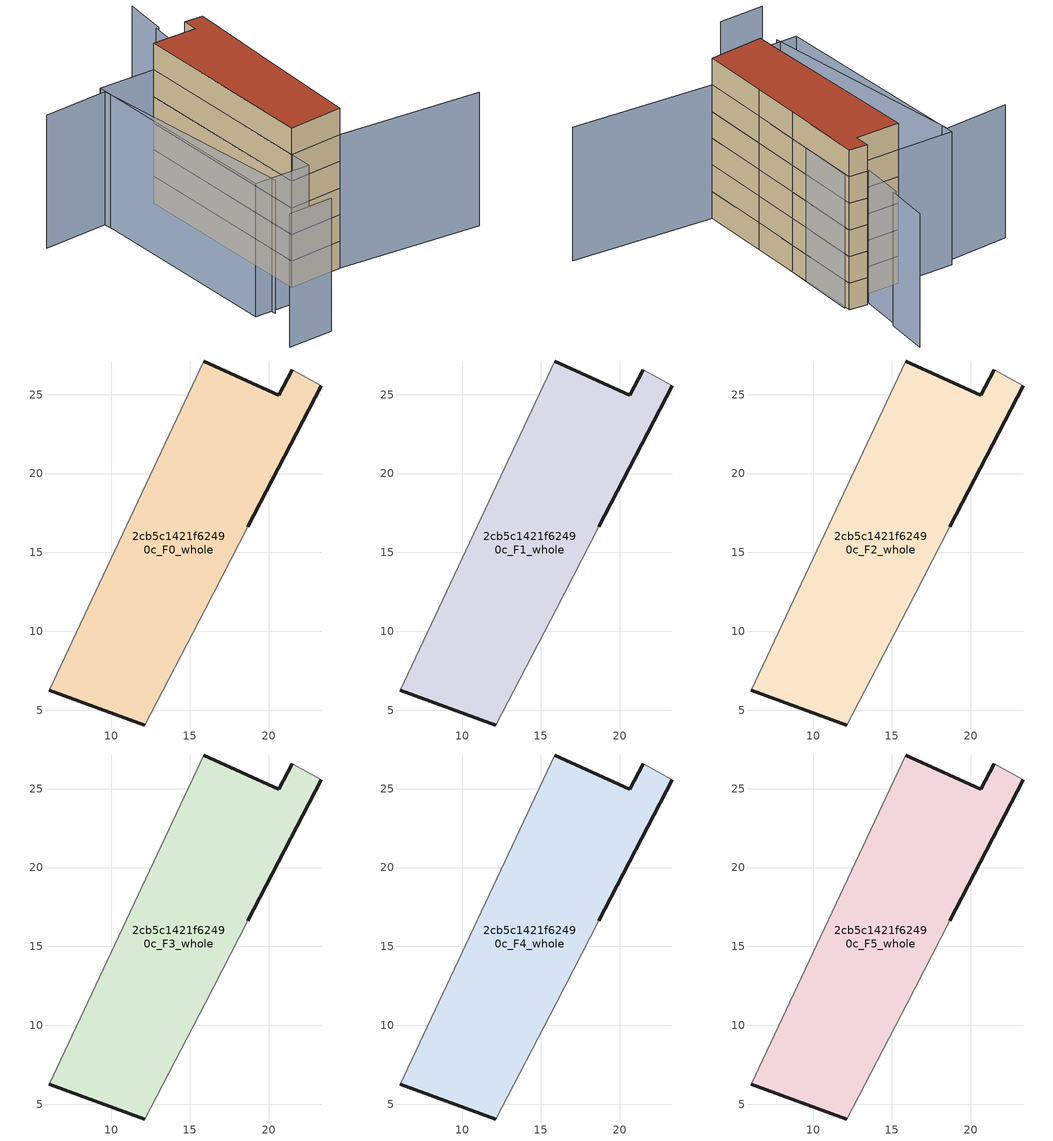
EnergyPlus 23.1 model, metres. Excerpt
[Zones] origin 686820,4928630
2cb5c1421f62490c_F0_whole
 floor ground (EU_floor_Construction): 23.34,25.56 18.68,16.61 15.98,11.41 12.15,4.06 6.07,6.25 15.88,27.13 20.62,24.96 21.49,26.58 z0
 wall outside (EU_wall_Construction): 6.07,6.25 12.15,4.06 / 18.68,16.61 23.34,25.56 / 21.49,26.58 20.62,24.96 15.88,27.13 z0:3
 wall adiabatic (EU_wall_Construction): 12.15,4.06 15.98,11.41 18.68,16.61 / 23.34,25.56 21.49,26.58 / 15.88,27.13 6.07,6.25 z0:3
2cb5c1421f62490c_F1_whole
 floor to 2cb5c1421f62490c_F0_whole (EU_floor_Construction): 23.34,25.56 18.68,16.61 15.98,11.41 12.15,4.06 6.07,6.25 15.88,27.13 20.62,24.96 21.49,26.58 z3
 wall outside (EU_wall_Construction): 6.07,6.25 12.15,4.06 / 18.68,16.61 23.34,25.56 / 21.49,26.58 20.62,24.96 15.88,27.13 z3:6
 wall adiabatic (EU_wall_Construction): 12.15,4.06 15.98,11.41 18.68,16.61 / 23.34,25.56 21.49,26.58 / 15.88,27.13 6.07,6.25 z3:6
2cb5c1421f62490c_F2_whole
 floor to 2cb5c1421f62490c_F1_whole (EU_floor_Construction): 23.34,25.56 18.68,16.61 15.98,11.41 12.15,4.06 6.07,6.25 15.88,27.13 20.62,24.96 21.49,26.58 z6
 wall outside (EU_wall_Construction): 6.07,6.25 12.15,4.06 / 18.68,16.61 23.34,25.56 / 21.49,26.58 20.62,24.96 15.88,27.13 z6:9
 wall adiabatic (EU_wall_Construction): 12.15,4.06 15.98,11.41 18.68,16.61 / 23.34,25.56 21.49,26.58 / 15.88,27.13 6.07,6.25 z6:9
2cb5c1421f62490c_F3_whole
 floor to 2cb5c1421f62490c_F2_whole (EU_floor_Construction): 23.34,25.56 18.68,16.61 15.98,11.41 12.15,4.06 6.07,6.25 15.88,27.13 20.62,24.96 21.49,26.58 z9
 wall outside (EU_wall_Construction): 6.07,6.25 12.15,4.06 / 18.68,16.61 23.34,25.56 / 21.49,26.58 20.62,24.96 15.88,27.13 z9:12
 wall adiabatic (EU_wall_Construction): 12.15,4.06 15.98,11.41 18.68,16.61 / 23.34,25.56 21.49,26.58 / 15.88,27.13 6.07,6.25 z9:12
2cb5c1421f62490c_F4_whole
 floor to 2cb5c1421f62490c_F3_whole (EU_floor_Construction): 23.34,25.56 18.68,16.61 15.98,11.41 12.15,4.06 6.07,6.25 15.88,27.13 20.62,24.96 21.49,26.58 z12
 wall outside (EU_wall_Construction): 6.07,6.25 12.15,4.06 / 18.68,16.61 23.34,25.56 / 21.49,26.58 20.62,24.96 15.88,27.13 z12:15
 wall adiabatic (EU_wall_Construction): 12.15,4.06 15.98,11.41 18.68,16.61 / 23.34,25.56 21.49,26.58 / 15.88,27.13 6.07,6.25 z12:15
2cb5c1421f62490c_F5_whole
 floor to 2cb5c1421f62490c_F4_whole (EU_floor_Construction): 23.34,25.56 18.68,16.61 15.98,11.41 12.15,4.06 6.07,6.25 15.88,27.13 20.62,24.96 21.49,26.58 z15
 wall outside (EU_wall_Construction): 6.07,6.25 12.15,4.06 / 18.68,16.61 23.34,25.56 / 21.49,26.58 20.62,24.96 15.88,27.13 z15:18
 wall adiabatic (EU_wall_Construction): 12.15,4.06 15.98,11.41 18.68,16.61 / 23.34,25.56 21.49,26.58 / 15.88,27.13 6.07,6.25 z15:18
 roof outside (EU_roof_Construction): 15.98,11.41 18.68,16.61 23.34,25.56 21.49,26.58 20.62,24.96 15.88,27.13 6.07,6.25 12.15,4.06 z18
shading: 26.84,-3.9 11.94,4.18 / 11.94,4.18 23.19,24.94 / 2.18,31.94 9.44,29.23 / 9.44,29.23 0.45,5.14 / 21.13,26.59 23.99,31.16 / 24.3,31.02 27.17,35.54 / -5.39,0.43 -0.39,-1.63 / 15.88,27.13 4.86,3.69 / 4.86,3.69 -1.16,6.52 / -1.16,6.52 9.86,29.96 / 9.86,29.96 15.88,27.13 z0:15
[Building]
EU S2 Campaign: North Axis=0; Terrain=City; Solar Distribution=FullExterior
[Site:Location]
Bologna: Latitude=44.5; Longitude=11.25; Time Zone=1; Elevation=37
[SizingPeriod:WeatherFileDays]
AnnualSizingPeriod: Begin Month=1; Begin Day of Month=1; End Month=12; End Day of Month=31; Day of Week for Start Day=Monday; Use Weather File Daylight Saving Period=No; Use Weather File Rain and Snow Indicators=No
[MATERIAL]
EU_InternalMass_Material: Roughness=MediumRough; Thickness=0.1; Conductivity=1; Density=1800; Specific Heat=900; Thermal Absorptance=0.9; Solar Absorptance=0.7; Visible Absorptance=0.7
[MATERIAL:NOMASS] Roughness=MediumRough; Thermal Absorptance=0.9; Solar Absorptance=0.7; Visible Absorptance=0.7
Name | Thermal Resistance
EU_wall_NoMass | 0.905828
EU_roof_NoMass | 0.37593
EU_floor_NoMass | 0.67114
[CONSTRUCTION]
EU_wall_Construction: EU_wall_NoMass
EU_roof_Construction: EU_roof_NoMass
EU_floor_Construction: EU_floor_NoMass
EU_InternalMass_Construction: EU_InternalMass_Material
[ZONE] Type=1; Multiplier=1; Ceiling Height=autocalculate; Floor Area=autocalculate; Part of Total Floor Area=Yes
Name | Volume
2cb5c1421f62490c_F0_whole | 482.344
2cb5c1421f62490c_F1_whole; 2cb5c1421f62490c_F2_whole; 2cb5c1421f62490c_F3_whole; 2cb5c1421f62490c_F4_whole; 2cb5c1421f62490c_F5_whole | 482.342
[INTERNALMASS] Construction=EU_InternalMass_Construction; Surface Area=145.996
Name | Zone or ZoneList
2cb5c1421f62490c_F0_whole_EU_InternalMass | 2cb5c1421f62490c_F0_whole
2cb5c1421f62490c_F1_whole_EU_InternalMass | 2cb5c1421f62490c_F1_whole
2cb5c1421f62490c_F2_whole_EU_InternalMass | 2cb5c1421f62490c_F2_whole
2cb5c1421f62490c_F3_whole_EU_InternalMass | 2cb5c1421f62490c_F3_whole
2cb5c1421f62490c_F4_whole_EU_InternalMass | 2cb5c1421f62490c_F4_whole
2cb5c1421f62490c_F5_whole_EU_InternalMass | 2cb5c1421f62490c_F5_whole
[OTHEREQUIPMENT] Fuel Type=Electricity; Design Level Calculation Method=Watts/Area; Power per Zone Floor Area=1; Fraction Latent=0; Fraction Radiant=0; Fraction Lost=0; Carbon Dioxide Generation Rate=0; EndUse Subcategory=EU_Step8_InternalGains
Name | Zone or ZoneList or Space or SpaceList | Schedule
EU_Step8_InternalGain_2cb5c1421f62490c_F0_whole_f000 | 2cb5c1421f62490c_F0_whole | EU_Step8_GainSchedule_2cb5c1421f62490c_F0_whole_f000
EU_Step8_InternalGain_2cb5c1421f62490c_F1_whole_f000 | 2cb5c1421f62490c_F1_whole | EU_Step8_GainSchedule_2cb5c1421f62490c_F1_whole_f000
EU_Step8_InternalGain_2cb5c1421f62490c_F2_whole_f000 | 2cb5c1421f62490c_F2_whole | EU_Step8_GainSchedule_2cb5c1421f62490c_F2_whole_f000
EU_Step8_InternalGain_2cb5c1421f62490c_F3_whole_f000 | 2cb5c1421f62490c_F3_whole | EU_Step8_GainSchedule_2cb5c1421f62490c_F3_whole_f000
EU_Step8_InternalGain_2cb5c1421f62490c_F4_whole_f000 | 2cb5c1421f62490c_F4_whole | EU_Step8_GainSchedule_2cb5c1421f62490c_F4_whole_f000
EU_Step8_InternalGain_2cb5c1421f62490c_F5_whole_f000 | 2cb5c1421f62490c_F5_whole | EU_Step8_GainSchedule_2cb5c1421f62490c_F5_whole_f000
[ZONEVENTILATION:DESIGNFLOWRATE] Schedule=EU_AlwaysOn; Design Flow Rate Calculation Method=AirChanges/Hour; Air Changes per Hour=0.73129; Ventilation Type=Natural; Fan Pressure Rise=0; Fan Total Efficiency=1; Constant Term Coefficient=1; Temperature Term Coefficient=0; Velocity Term Coefficient=0; Velocity Squared Term Coefficient=0; Minimum Indoor Temperature=-100; Maximum Indoor Temperature=100; Delta Temperature=-100; Minimum Outdoor Temperature=-100; Maximum Outdoor Temperature=100; Maximum Wind Speed=40
Name | Zone or ZoneList or Space or SpaceList
EU_ConstantAir_2cb5c1421f62490c_F0_whole | 2cb5c1421f62490c_F0_whole
EU_ConstantAir_2cb5c1421f62490c_F1_whole | 2cb5c1421f62490c_F1_whole
EU_ConstantAir_2cb5c1421f62490c_F2_whole | 2cb5c1421f62490c_F2_whole
EU_ConstantAir_2cb5c1421f62490c_F3_whole | 2cb5c1421f62490c_F3_whole
EU_ConstantAir_2cb5c1421f62490c_F4_whole | 2cb5c1421f62490c_F4_whole
EU_ConstantAir_2cb5c1421f62490c_F5_whole | 2cb5c1421f62490c_F5_whole
[HVACTEMPLATE:THERMOSTAT] Constant Heating Setpoint=20; Constant Cooling Setpoint=50
EU_HeatOnly_2cb5c1421f62490c_F0_whole; EU_HeatOnly_2cb5c1421f62490c_F1_whole; EU_HeatOnly_2cb5c1421f62490c_F2_whole; EU_HeatOnly_2cb5c1421f62490c_F3_whole; EU_HeatOnly_2cb5c1421f62490c_F4_whole; EU_HeatOnly_2cb5c1421f62490c_F5_whole
[HVACTEMPLATE:ZONE:IDEALLOADSAIRSYSTEM] System Availability Schedule=EU_AlwaysOn; Maximum Heating Supply Air Temperature=50; Minimum Cooling Supply Air Temperature=13; Maximum Heating Supply Air Humidity Ratio=0.0156; Minimum Cooling Supply Air Humidity Ratio=0.0077; Heating Limit=NoLimit; Cooling Limit=NoLimit; Heating Availability Schedule=EU_AlwaysOn; Cooling Availability Schedule=EU_CoolingOff; Dehumidification Control Type=ConstantSensibleHeatRatio; Cooling Sensible Heat Ratio=0.7; Dehumidification Setpoint=60; Humidification Control Type=None; Humidification Setpoint=30; Outdoor Air Method=None; Outdoor Air Flow Rate per Person=0.00944; Outdoor Air Flow Rate per Zone Floor Area=0; Outdoor Air Flow Rate per Zone=0; Demand Controlled Ventilation Type=None; Outdoor Air Economizer Type=NoEconomizer; Heat Recovery Type=None; Sensible Heat Recovery Effectiveness=0.7; Latent Heat Recovery Effectiveness=0.65
Name | Template Thermostat
2cb5c1421f62490c_F0_whole | EU_HeatOnly_2cb5c1421f62490c_F0_whole
2cb5c1421f62490c_F1_whole | EU_HeatOnly_2cb5c1421f62490c_F1_whole
2cb5c1421f62490c_F2_whole | EU_HeatOnly_2cb5c1421f62490c_F2_whole
2cb5c1421f62490c_F3_whole | EU_HeatOnly_2cb5c1421f62490c_F3_whole
2cb5c1421f62490c_F4_whole | EU_HeatOnly_2cb5c1421f62490c_F4_whole
2cb5c1421f62490c_F5_whole | EU_HeatOnly_2cb5c1421f62490c_F5_whole
[SIZING:ZONE] Zone Cooling Design Supply Air Temperature Input Method=SupplyAirTemperature; Zone Cooling Design Supply Air Temperature=13; Zone Heating Design Supply Air Temperature Input Method=SupplyAirTemperature; Zone Heating Design Supply Air Temperature=50; Zone Cooling Design Supply Air Humidity Ratio=0.008; Zone Heating Design Supply Air Humidity Ratio=0.008; Cooling Design Air Flow Method=DesignDay; Cooling Design Air Flow Rate=0; Cooling Minimum Air Flow per Zone Floor Area=0.000762; Cooling Minimum Air Flow=0; Cooling Minimum Air Flow Fraction=0.2; Heating Design Air Flow Method=DesignDay; Heating Design Air Flow Rate=0; Heating Maximum Air Flow per Zone Floor Area=0.002032; Heating Maximum Air Flow=0.141576; Heating Maximum Air Flow Fraction=0.3; Account for Dedicated Outdoor Air System=No; Dedicated Outdoor Air System Control Strategy=NeutralSupplyAir; Dedicated Outdoor Air Low Setpoint Temperature for Design=autosize; Dedicated Outdoor Air High Setpoint Temperature for Design=autosize; Zone Load Sizing Method=Sensible Load Only No Latent Load; Zone Latent Cooling Design Supply Air Humidity Ratio Input Method=HumidityRatioDifference; Zone Cooling Design Supply Air Humidity Ratio Difference=0.005; Zone Latent Heating Design Supply Air Humidity Ratio Input Method=HumidityRatioDifference; Zone Humidification Design Supply Air Humidity Ratio Difference=0.005
2cb5c1421f62490c_F0_whole; 2cb5c1421f62490c_F1_whole; 2cb5c1421f62490c_F2_whole; 2cb5c1421f62490c_F3_whole; 2cb5c1421f62490c_F4_whole; 2cb5c1421f62490c_F5_whole
[SCHEDULE:CONSTANT]
Name | Hourly Value
EU_AlwaysOn | 1
EU_CoolingOff | 0
[SCHEDULE:FILE] Column Number=1; Rows to Skip at Top=0; Number of Hours of Data=8760; Column Separator=Comma; Interpolate to Timestep=No; Minutes per Item=60; Adjust Schedule for Daylight Savings=Yes
Name | File
EU_Step8_GainSchedule_2cb5c1421f62490c_F0_whole_f000 | ../../schedules/2cb5c1421f62490c/2cb5c1421f62490c_F0_whole_f000_gain.csv
EU_Step8_GainSchedule_2cb5c1421f62490c_F1_whole_f000 | ../../schedules/2cb5c1421f62490c/2cb5c1421f62490c_F1_whole_f000_gain.csv
EU_Step8_GainSchedule_2cb5c1421f62490c_F2_whole_f000 | ../../schedules/2cb5c1421f62490c/2cb5c1421f62490c_F2_whole_f000_gain.csv
EU_Step8_GainSchedule_2cb5c1421f62490c_F3_whole_f000 | ../../schedules/2cb5c1421f62490c/2cb5c1421f62490c_F3_whole_f000_gain.csv
EU_Step8_GainSchedule_2cb5c1421f62490c_F4_whole_f000 | ../../schedules/2cb5c1421f62490c/2cb5c1421f62490c_F4_whole_f000_gain.csv
EU_Step8_GainSchedule_2cb5c1421f62490c_F5_whole_f000 | ../../schedules/2cb5c1421f62490c/2cb5c1421f62490c_F5_whole_f000_gain.csv
